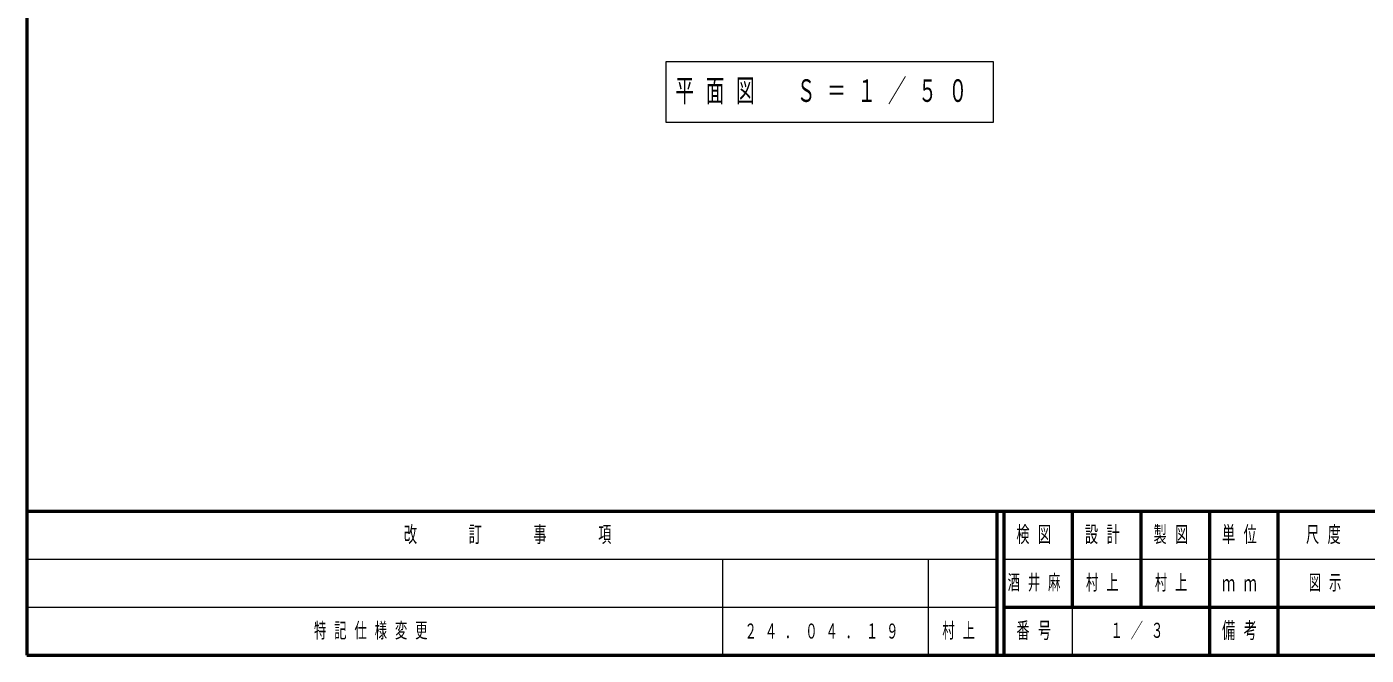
# Model space of a CAD drawing. Units: millimetres on the paper, scale 1:50. Extents: x -385 to 0, y -594 to 267.
# Drawn here: x -385 to -189.6, y 0 to 91.6 of the extents above; entities that cross this region are included whole.
import ezdxf

# ---------------------------------------------------------------- set-up
doc = ezdxf.new("R2010")
doc.units = ezdxf.units.MM
doc.layers.add('LY_1', color=140, linetype='Continuous', lineweight=50)
doc.styles.add('ＭＳ ゴシック', font='')
doc.styles.get('ＭＳ ゴシック').set_extended_font_data('MS Gothic')

msp = doc.modelspace()

# ---------------------------------------------------------------- linework, layer by layer
at = {"layer": 'LY_1', "color": 7}
for p, q in [((-385, 267), (-385, 0)), ((-385, 21), (0, 21)), ((-385, 0), (0, 0))]:
    msp.add_line(p, q, dxfattribs=at)
at = {"layer": 'LY_1', "color": 7, "lineweight": 13}
for p, q in [((-291.786, 86.536), (-291.786, 77.736)), ((-243.986, 86.536), (-291.786, 86.536)), ((-243.986, 77.736), (-243.986, 86.536)), ((-291.786, 77.736), (-243.986, 77.736)), ((-385, 14), (-243.5, 14)), ((-283.5, 14), (-283.5, 0)), ((-253.5, 14), (-253.5, 0)), ((-242.5, 14), (-187.5, 14)), ((-385, 7), (-243.5, 7)), ((-232.5, 7), (-232.5, 0))]:
    msp.add_line(p, q, dxfattribs=at)
at = {"layer": 'LY_1'}
for p, q in [((-243.5, 21), (-243.5, 0)), ((-242.5, 21), (-242.5, 0)), ((-232.5, 21), (-232.5, 7)), ((-222.5, 21), (-222.5, 7)), ((-212.5, 21), (-212.5, 0)), ((-202.5, 21), (-202.5, 7)), ((-242.5, 7), (0, 7)), ((-202.5, 7), (-202.5, 0))]:
    msp.add_line(p, q, dxfattribs=at)

# ---------------------------------------------------------------- texts
at = {"layer": 'LY_1', "color": 7, "style": 'ＭＳ ゴシック'}
for s, insert, char_height, attachment_point in [('\\T1.64;\\W0.6;平面図\u3000Ｓ＝１／５０', (-290.386, 82.136), 3.299, 4), ('\\T1.64;\\W0.6;改\u3000\u3000訂\u3000\u3000事\u3000\u3000項', (-314.25, 17.5), 2.346, 5), ('\\T1.64;\\W0.6;検図', (-237.5, 17.5), 2.346, 5), ('\\T1.64;\\W0.6;設計', (-227.5, 17.5), 2.346, 5), ('\\T1.64;\\W0.6;製図', (-217.5, 17.5), 2.346, 5), ('\\T1.64;\\W0.6;単位', (-207.5, 17.5), 2.346, 5), ('\\T1.64;\\W0.6;尺度', (-195.25, 17.5), 2.346, 5), ('\\T1.64;\\W0.6;酒井麻', (-237.5, 10.5), 2.199, 5), ('\\T1.64;\\W0.6;村上', (-230.5, 10.5), 2.199, 4), ('\\T1.64;\\W0.6;村上', (-217.5, 10.5), 2.199, 5), ('\\T1.64;\\W0.6;図示', (-198, 10.5), 2.199, 4), ('\\T1.64;\\W0.6;ｍｍ', (-207.5, 10.5), 2.346, 5), ('\\T1.64;\\W0.6;特記仕様変更', (-334.25, 3.5), 2.199, 5), ('\\T1.64;\\W0.6;２４．０４．１９', (-268.5, 3.5), 2.199, 5), ('\\T1.64;\\W0.6;村上', (-248.5, 3.5), 2.199, 5), ('\\T1.64;\\W0.6;番号', (-237.5, 3.5), 2.346, 5), ('\\T1.64;\\W0.6;１／３', (-222.5, 3.5), 2.199, 5), ('\\T1.64;\\W0.6;備考', (-207.5, 3.5), 2.346, 5)]:
    msp.add_mtext(s, dxfattribs=dict(at, insert=insert, char_height=char_height, attachment_point=attachment_point))

doc.saveas('drawing.dxf')
